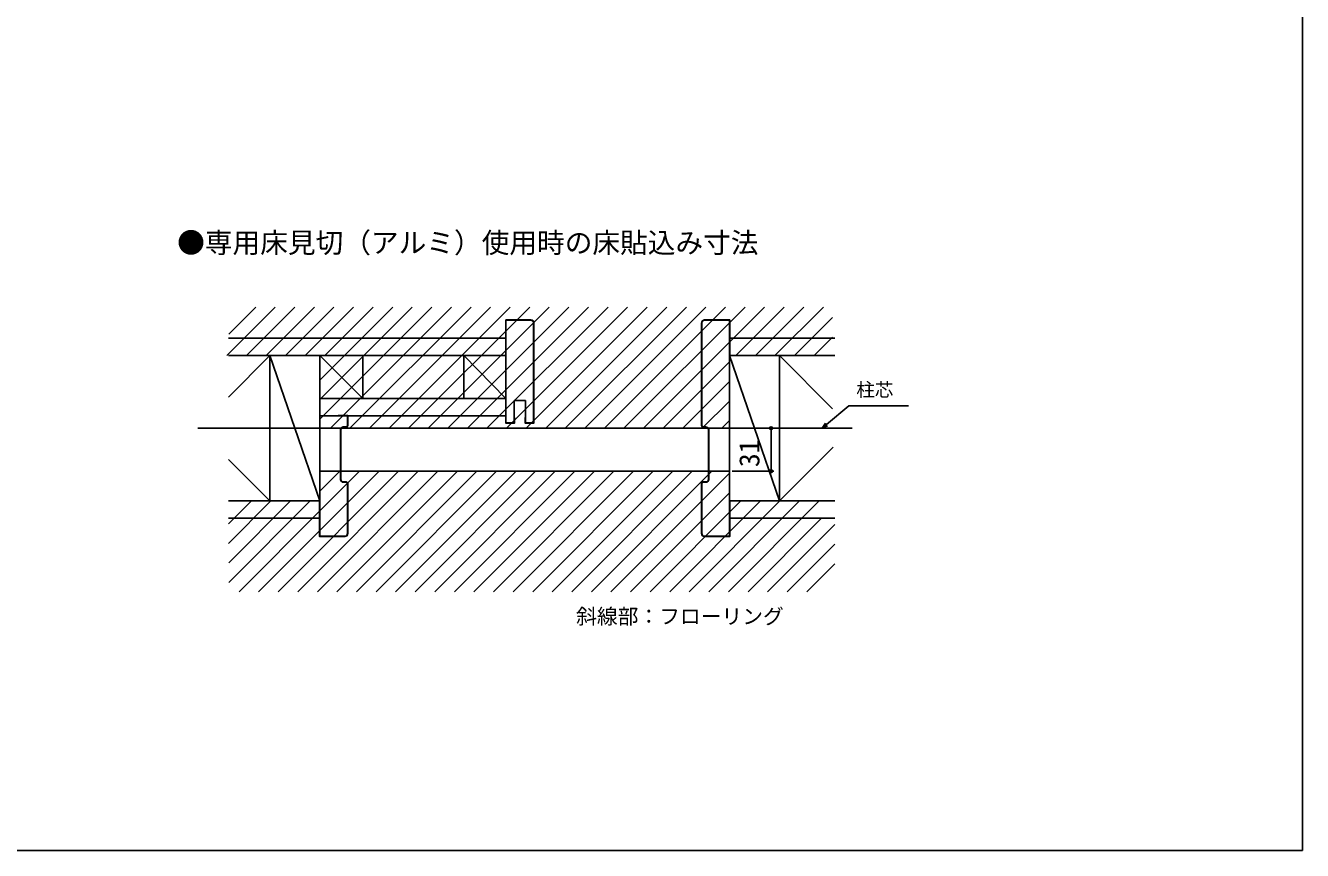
# Model space of a CAD drawing. Units: millimetres, scale not verified. Extents: x -438 to 438, y -652 to 649.
# Drawn here: x -23.7 to 437.5, y -652.2 to -354.4 of the extents above; entities that cross this region are included whole.
import ezdxf
from ezdxf.enums import TextEntityAlignment as Align

# ---------------------------------------------------------------- set-up
doc = ezdxf.new("R2010")
doc.units = ezdxf.units.MM
doc.header["$LTSCALE"] = 4
for name, color, linetype in [('0-2_USER1', 3, 'Continuous'), ('0-4_YKK_11E', 7, 'Continuous'), ('0-5_YKK_12', 2, 'Continuous'), ('0-6_YKK_13', 4, 'Continuous'), ('0-7_YKK_D', 6, 'Continuous'), ('0-8_YKK_ZWAK', 7, 'Continuous'), ('0-9_YSS_K', 3, 'Continuous')]:
    doc.layers.add(name, color=color, linetype=linetype)
doc.styles.add('ＭＳ ゴシック', font='')
doc.styles.get('ＭＳ ゴシック').set_extended_font_data('MS Gothic')

msp = doc.modelspace()

# ---------------------------------------------------------------- linework, layer by layer
at = {"layer": '0-4_YKK_11E'}
for p, q in [((149.694, -460.674), (158.794, -460.674)), ((149.794, -460.774), (149.794, -492.874)), ((158.794, -460.774), (149.794, -460.774)), ((230.644, -460.674), (221.544, -460.674)), ((230.644, -460.674), (230.644, -473.174)), ((220.444, -461.774), (220.444, -498.774)), ((220.544, -461.774), (220.544, -498.774)), ((149.694, -473.174), (149.794, -473.174)), ((230.644, -473.174), (230.544, -473.174)), ((149.694, -492.874), (149.794, -492.874)), ((89.144, -495.174), (92.644, -495.174)), ((89.144, -495.274), (89.144, -495.174)), ((92.644, -495.174), (92.644, -498.774)), ((152.794, -495.874), (152.894, -495.874)), ((156.694, -495.874), (156.794, -495.874)), ((90.044, -500.274), (90.044, -518.274)), ((90.144, -500.274), (90.144, -518.274)), ((92.044, -499.274), (91.044, -499.274)), ((92.044, -499.374), (91.044, -499.374)), ((221.044, -499.274), (222.044, -499.274)), ((221.044, -499.374), (222.044, -499.374)), ((222.944, -500.274), (222.944, -518.274)), ((223.044, -500.274), (223.044, -518.274)), ((91.044, -519.174), (92.044, -519.174)), ((91.044, -519.274), (92.044, -519.274)), ((92.544, -519.774), (92.544, -537.774)), ((92.644, -519.774), (92.644, -537.774)), ((220.444, -519.774), (220.444, -537.774)), ((220.544, -519.774), (220.544, -537.774)), ((222.044, -519.174), (221.044, -519.174)), ((222.044, -519.274), (221.044, -519.274)), ((230.544, -526.274), (230.544, -526.374)), ((230.644, -526.374), (230.544, -526.374))]:
    msp.add_line(p, q, dxfattribs=at)
for points in [[(149.694, -460.674), (149.694, -473.174), (149.694, -460.674)], [(149.794, -460.774), (149.794, -497.774), (152.794, -497.774), (152.794, -489.774), (156.794, -489.774), (156.794, -497.774), (159.794, -497.774), (159.794, -461.774)], [(230.544, -526.274), (230.544, -473.274), (230.544, -460.774), (221.544, -460.774)], [(159.894, -461.774), (159.894, -497.874), (156.694, -497.874), (156.694, -495.874)], [(152.894, -495.874), (152.894, -497.874), (149.694, -497.874), (149.694, -492.874)], [(82.544, -526.274), (82.544, -495.274), (89.144, -495.274), (92.544, -495.274), (92.544, -498.774)], [(91.544, -538.874), (82.444, -538.874), (82.444, -526.374), (82.544, -526.374)], [(91.544, -538.774), (82.544, -538.774), (82.544, -526.274)], [(221.544, -538.774), (230.544, -538.774), (230.544, -526.274)], [(221.544, -538.874), (230.644, -538.874), (230.644, -526.374)]]:
    msp.add_lwpolyline(points, dxfattribs=at)
for centre, radius, start, end in [((158.794, -461.774), 1.1, 0.00001, 89.99999), ((158.794, -461.774), 1, 0.00001, 89.99999), ((221.544, -461.774), 1.1, 90.00001, 179.99999), ((221.544, -461.774), 1, 90.00001, 179.99999), ((91.044, -500.274), 1, 90.00001, 179.99999), ((91.044, -500.274), 0.9, 90.00001, 179.99999), ((92.044, -498.774), 0.5, 270.00001, 359.99999), ((92.044, -498.774), 0.6, 270.00001, 359.99999), ((221.044, -498.774), 0.6, 180.00001, 269.99999), ((221.044, -498.774), 0.5, 180.00001, 269.99999), ((222.044, -500.274), 1, 0.00001, 89.99999), ((222.044, -500.274), 0.9, 0.00001, 89.99999), ((91.044, -518.274), 1, 180.00001, 269.99999), ((91.044, -518.274), 0.9, 180.00001, 269.99999), ((92.044, -519.774), 0.6, 0.00001, 89.99999), ((92.044, -519.774), 0.5, 0.00001, 89.99999), ((221.044, -519.774), 0.6, 90.00001, 179.99999), ((221.044, -519.774), 0.5, 90.00001, 179.99999), ((222.044, -518.274), 0.9, 270.00001, 359.99999), ((222.044, -518.274), 1, 270.00001, 359.99999), ((91.544, -537.774), 1, 270.00001, 359.99999), ((91.544, -537.774), 1.1, 270.00001, 359.99999), ((221.544, -537.774), 1.1, 180.00001, 269.99999), ((221.544, -537.774), 1, 180.00001, 269.99999)]:
    msp.add_arc(centre, radius, start, end, dxfattribs=at)
at = {"layer": '0-5_YKK_12'}
msp.add_line((274.794, -499.774), (38.485, -499.774), dxfattribs=at)
at = {"layer": '0-6_YKK_13'}
for p, q in [((48.969, -473.524), (66.453, -456.04)), ((49.681, -465.741), (59.382, -456.04)), ((56.04, -473.524), (73.524, -456.04)), ((63.111, -473.524), (80.595, -456.04)), ((70.182, -473.524), (87.666, -456.04)), ((77.253, -473.524), (94.737, -456.04)), ((82.544, -496.517), (123.022, -456.04)), ((82.544, -489.446), (115.951, -456.04)), ((82.544, -482.375), (108.879, -456.04)), ((84.324, -473.524), (101.808, -456.04)), ((86.359, -499.774), (130.093, -456.04)), ((93.43, -499.774), (137.164, -456.04)), ((100.501, -499.774), (144.235, -456.04)), ((107.572, -499.774), (151.306, -456.04)), ((114.643, -499.774), (158.377, -456.04)), ((121.714, -499.774), (165.448, -456.04)), ((128.785, -499.774), (172.519, -456.04)), ((135.856, -499.774), (179.59, -456.04)), ((142.927, -499.774), (186.661, -456.04)), ((149.998, -499.774), (193.732, -456.04)), ((157.069, -499.774), (200.803, -456.04)), ((164.14, -499.774), (207.874, -456.04)), ((171.211, -499.774), (214.945, -456.04)), ((178.282, -499.774), (222.017, -456.04)), ((185.354, -499.774), (229.088, -456.04)), ((192.425, -499.774), (236.159, -456.04)), ((199.496, -499.774), (243.23, -456.04)), ((232.817, -473.524), (250.301, -456.04)), ((239.888, -473.524), (257.372, -456.04)), ((246.959, -473.524), (264.443, -456.04)), ((254.03, -473.524), (267.743, -459.811)), ((261.101, -473.524), (267.743, -466.882)), ((206.567, -499.774), (230.544, -475.797)), ((213.638, -499.774), (230.544, -482.868)), ((220.709, -499.774), (230.544, -489.939)), ((227.78, -499.774), (230.544, -497.01)), ((230.544, -499.774), (82.544, -499.774)), ((67.519, -558.774), (111.019, -515.274)), ((74.591, -558.774), (118.091, -515.274)), ((81.662, -558.774), (125.162, -515.274)), ((82.544, -515.274), (230.544, -515.274)), ((82.544, -529.607), (96.877, -515.274)), ((82.544, -522.536), (89.806, -515.274)), ((82.544, -536.678), (103.948, -515.274)), ((88.733, -558.774), (132.233, -515.274)), ((95.804, -558.774), (139.304, -515.274)), ((102.875, -558.774), (146.375, -515.274)), ((109.946, -558.774), (153.446, -515.274)), ((117.017, -558.774), (160.517, -515.274)), ((124.088, -558.774), (167.588, -515.274)), ((131.159, -558.774), (174.659, -515.274)), ((138.23, -558.774), (181.73, -515.274)), ((145.301, -558.774), (188.801, -515.274)), ((152.372, -558.774), (195.872, -515.274)), ((159.443, -558.774), (202.943, -515.274)), ((166.514, -558.774), (210.014, -515.274)), ((173.585, -558.774), (217.085, -515.274)), ((180.657, -558.774), (224.157, -515.274)), ((187.728, -558.774), (230.544, -515.958)), ((194.799, -558.774), (230.544, -523.029)), ((49.544, -541.394), (64.914, -526.024)), ((49.544, -534.323), (57.843, -526.024)), ((49.681, -555.4), (79.056, -526.024)), ((49.681, -548.329), (71.985, -526.024)), ((53.377, -558.774), (82.544, -529.607)), ((201.87, -558.774), (234.62, -526.024)), ((208.941, -558.774), (241.691, -526.024)), ((216.012, -558.774), (248.762, -526.024)), ((223.083, -558.774), (255.833, -526.024)), ((230.154, -558.774), (262.904, -526.024)), ((237.225, -558.774), (263.725, -532.274)), ((244.296, -558.774), (268.544, -534.526)), ((60.448, -558.774), (82.544, -536.678)), ((251.367, -558.774), (268.544, -541.597)), ((258.438, -558.774), (268.544, -548.668))]:
    msp.add_line(p, q, dxfattribs=at)
at = {"layer": '0-7_YKK_D'}
for p, q in [((231.544, -499.774), (246.544, -499.774)), ((245.544, -499.774), (245.544, -515.274)), ((231.544, -515.274), (246.544, -515.274))]:
    msp.add_line(p, q, dxfattribs=at)
for points in [[(263.99, -499.774), (265.618, -498.408), (273.659, -491.661), (295.248, -491.661)], [(265.984, -498.845), (263.99, -499.774), (265.252, -497.972)]]:
    msp.add_lwpolyline(points, dxfattribs=at)
for centre in [(245.544, -499.774), (245.544, -515.274)]:
    msp.add_circle(centre, 0.531, dxfattribs=at)
at = {"layer": '0-8_YKK_ZWAK'}
msp.add_lwpolyline([(-437.5, -652.2), (437.5, -652.2), (437.5, 622.8)], dxfattribs=at)
at = {"layer": '0-9_YSS_K'}
for p, q in [((49.544, -467.274), (149.794, -467.274)), ((149.794, -467.274), (149.794, -473.524)), ((49.544, -488.524), (64.544, -473.524)), ((49.544, -473.524), (64.544, -473.524)), ((149.794, -473.524), (49.544, -473.524)), ((64.544, -473.524), (64.544, -526.024)), ((64.544, -473.524), (82.544, -526.024)), ((82.544, -473.524), (82.544, -526.024)), ((82.544, -473.524), (98.044, -473.524)), ((98.044, -489.024), (82.544, -473.524)), ((82.544, -473.524), (82.544, -489.024)), ((98.044, -473.524), (98.044, -489.024)), ((230.544, -473.524), (268.544, -473.524)), ((230.544, -473.524), (230.544, -526.024)), ((230.544, -473.524), (230.544, -526.024)), ((248.544, -473.524), (230.544, -473.524)), ((230.544, -473.524), (248.544, -526.024)), ((248.044, -473.524), (233.044, -473.524)), ((248.544, -473.524), (248.544, -526.024)), ((267.757, -492.737), (248.544, -473.524)), ((248.544, -473.524), (248.544, -526.024)), ((267.924, -473.524), (248.544, -473.524)), ((98.044, -489.024), (82.544, -489.024)), ((134.544, -489.024), (149.794, -489.024)), ((149.794, -495.274), (149.794, -489.024)), ((82.544, -495.274), (149.794, -495.274)), ((267.924, -506.645), (248.544, -526.024)), ((49.544, -511.024), (64.544, -526.024)), ((82.544, -526.024), (49.544, -526.024)), ((49.544, -526.024), (64.544, -526.024)), ((82.544, -526.024), (64.544, -526.024)), ((230.544, -526.024), (268.544, -526.024)), ((248.544, -526.024), (230.544, -526.024)), ((233.044, -526.024), (248.044, -526.024)), ((267.924, -526.024), (248.544, -526.024))]:
    msp.add_line(p, q, dxfattribs=at)
for points in [[(268.544, -467.274), (230.544, -467.274), (230.544, -473.524)], [(82.544, -473.524), (64.544, -473.524), (64.544, -526.024)], [(134.544, -489.024), (134.544, -473.524), (149.794, -489.024), (82.544, -489.024)], [(134.544, -473.524), (149.794, -473.524), (149.794, -489.024)], [(49.544, -532.274), (82.544, -532.274), (82.544, -526.024)], [(268.544, -532.274), (230.544, -532.274), (230.544, -526.024)]]:
    msp.add_lwpolyline(points, dxfattribs=at)

# ---------------------------------------------------------------- texts
at = {"layer": '0-2_USER1', "style": 'ＭＳ ゴシック'}
for s, height, p in [('●専用床見切（アルミ）使用時の床貼込み寸法', 7.331, (31.025, -438.642)), ('斜線部：フローリング', 5.499, (175.136, -572.084))]:
    msp.add_text(s, height=height, dxfattribs=at).set_placement(p, align=Align.BOTTOM_LEFT)
at = {"layer": '0-7_YKK_D', "style": 'ＭＳ ゴシック'}
msp.add_text('柱芯', height=4.912, dxfattribs=at).set_placement((276.328, -489.786), align=Align.BOTTOM_LEFT)
msp.add_text('31', height=7.331, rotation=90, dxfattribs=at).set_placement((243.544, -513.803), align=Align.BOTTOM_LEFT)

doc.saveas('drawing.dxf')
